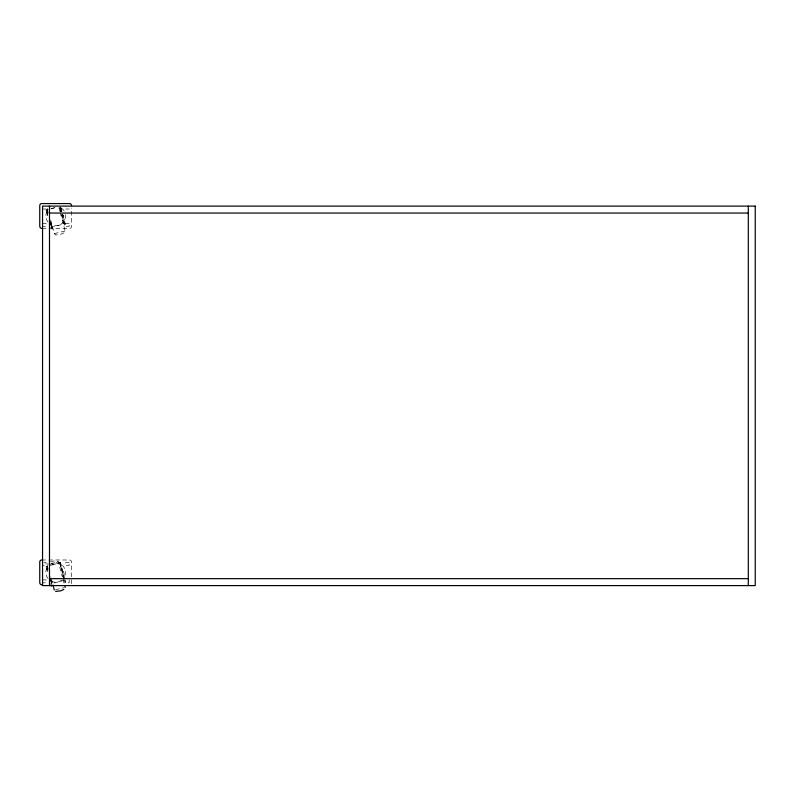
<?xml version="1.0" encoding="UTF-8"?>
<svg xmlns="http://www.w3.org/2000/svg" width="795" height="795" viewBox="0 0 795 795"><rect width="100%" height="100%" fill="white"/><g stroke="black" fill="none" stroke-linecap="round" stroke-linejoin="round"><path stroke-width="0.6" stroke-dasharray="3.98 2.98" d="M64.007 579.227L59.615 562.83L50.95 565.255M60.172 564.897L60.152 562.8M46.915 209.8L47.76 212.961L47.074 209.761M47.988 563.049L47.809 565.782M60.36 213.05L65.17 230.997L64.663 232.528L60.34 234.525L55.59 234.962L54.308 233.611L50.522 219.49M59.247 563.367L60.47 562.602L65.727 582.238L64.882 582.467L64.325 580.39M47.074 566.189L47.74 569.299M50.502 561.668L56.117 560.574L58.273 561.687L62.288 576.663L64.683 576.017L63.491 571.555L61.096 572.191M59.685 563.089L60.519 562.781L64.057 579.416L59.933 562.94M46.965 209.94L46.11 210.208M51.128 563.804L58.273 561.687M50.95 208.827L54.457 207.853M55.034 207.624L46.08 210.029L47.571 215.654M61.175 208.807L60.46 209.562M61.096 215.763L63.491 215.127L64.683 219.599L62.288 220.235M49.101 223.773L51.496 223.127M62.288 214.67L64.057 222.988L65.14 223.614L50.731 227.469L51.327 229.666L52.172 229.447L50.085 221.656L52.072 227.112L50.572 221.517M60.47 562.602L46.08 566.457L47.571 572.082M46.11 566.636L47.432 566.239L46.915 566.229L47.76 569.389M59.168 563.098L60.519 562.781M61.175 565.235L60.46 565.98M64.514 580.231L50.741 583.918L50.88 584.454M50.751 583.937L51.615 583.788M54.308 233.611L65.17 230.997M55.511 589.751L63.968 587.714M42.552 209.006L46.021 209.006M65.687 209.006L69.155 209.006M42.552 223.465L46.021 223.465L46.021 226.356L42.552 226.356M41.996 228.443L69.433 228.443A2.127 2.127 0 0 0 71.57 226.307L71.57 208.071M41.738 559.988L69.493 559.988A2.077 2.077 0 0 1 71.57 562.075L71.57 582.735A2.127 2.127 0 0 1 70.944 584.245M43.705 562.542L46.021 562.542L46.021 565.434L42.552 565.434M42.552 579.893L46.021 579.893L46.021 582.785L42.552 582.785M64.057 222.988L65.12 223.614M47.779 215.286L46.617 212.106L48.475 213.686M47.779 571.714L46.617 568.534L48.475 570.114M46.617 212.106L47.988 213.825M46.617 568.534L47.988 570.244M51.794 584.454L50.085 578.084L52.072 583.54L51.168 580.181M59.963 207.704L61.523 213.507M64.325 223.961L61.831 214.67L62.725 218.029M50.085 221.656L51.615 227.36M50.085 578.084L51.586 583.669M60.778 207.336L65.727 225.81L64.882 226.038L59.943 207.614M59.983 207.763L61.513 213.467M59.913 207.505L60.688 210.417M63.441 222.62L63.809 223.971M58.949 207.773L60.102 212.076M47.561 208.429L47.809 209.353M47.402 209.671L48.217 212.722M50.691 223.892L51.586 227.241M60.39 565.702L60.688 566.845M63.024 579.396L64.504 584.921M50.741 576.733L50.9 577.329M51.347 578.979L52.778 584.315M47.402 566.1L48.217 569.15M60.768 207.545L62.04 213.477M69.155 579.893L69.155 582.785L65.687 582.785L65.687 579.893M49.598 564.679A9.838 9.838 0 0 1 64.007 577.617M61.732 580.161A9.838 9.838 0 0 1 50.463 580.767M47.929 578.482A9.838 9.838 0 0 1 47.799 566.507M65.399 214.61A9.838 9.838 0 0 1 50.463 224.339M47.929 222.053A9.838 9.838 0 0 1 47.799 210.089M61.573 208.131A9.838 9.838 0 0 1 64.345 211.361M69.155 223.465L65.687 223.465L65.687 226.356L69.155 226.356L69.155 223.465M69.155 562.542L65.687 562.542L65.687 565.434L69.155 565.434L69.155 562.542"/><path stroke-width="1.19" d="M63.858 589.473L60.34 590.953L55.59 591.391M49.489 213.05L748.304 213.05M49.489 578.661L748.304 578.661M64.922 586.481L65.17 587.426M52.977 585.06L54.308 590.039M51.158 585.468L51.327 586.094M748.304 206.114L748.304 585.597M49.489 206.114L49.489 585.597M41.996 584.872A2.246 2.246 0 0 1 39.75 582.616L39.75 561.976A1.988 1.988 0 0 1 41.738 559.988M41.996 228.443A2.246 2.246 0 0 1 39.75 226.187L39.75 205.547A1.988 1.988 0 0 1 41.738 203.57L69.493 203.57A2.077 2.077 0 0 1 71.57 205.647M755.25 206.114L42.552 206.114L42.552 585.597L755.25 585.597L755.25 206.114"/></g></svg>
